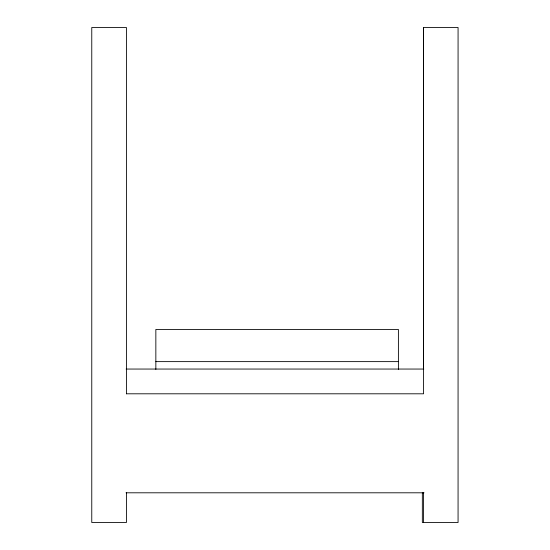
<?xml version="1.0" encoding="UTF-8"?>
<svg xmlns="http://www.w3.org/2000/svg" width="550" height="550" viewBox="0 0 550 550"><rect width="100%" height="100%" fill="white"/><g stroke="black" fill="none" stroke-linecap="round" stroke-linejoin="round"><path stroke-width="0.82" d="M155.849 361.625L398.399 361.625M126.136 369.05L423.768 369.05M126.356 393.8L423.582 393.8L423.582 27.5M126.032 492.8L424.029 492.8M423.424 368.919L423.424 27.5L458.074 27.5L458.067 522.5L422.338 522.5L422.338 492.8M423.418 492.8L423.418 522.5M398.399 369.435L398.399 329.45L155.849 329.45L155.849 369.435M126.417 393.8L126.417 27.5L91.767 27.5L91.767 522.5L126.417 522.5L126.417 492.8"/></g></svg>
